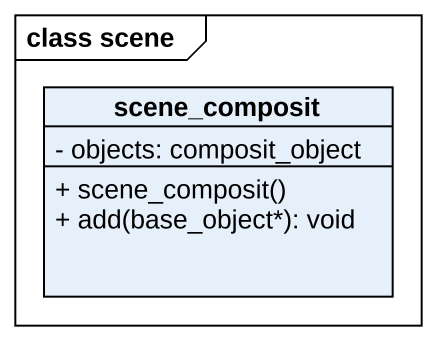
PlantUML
@startuml
mainframe class scene
hide circle
hide empty members
skinparam classAttributeIconSize 0
class scene_composit {
  - objects: composit_object
  + scene_composit()
  + add(base_object*): void
}
@enduml
